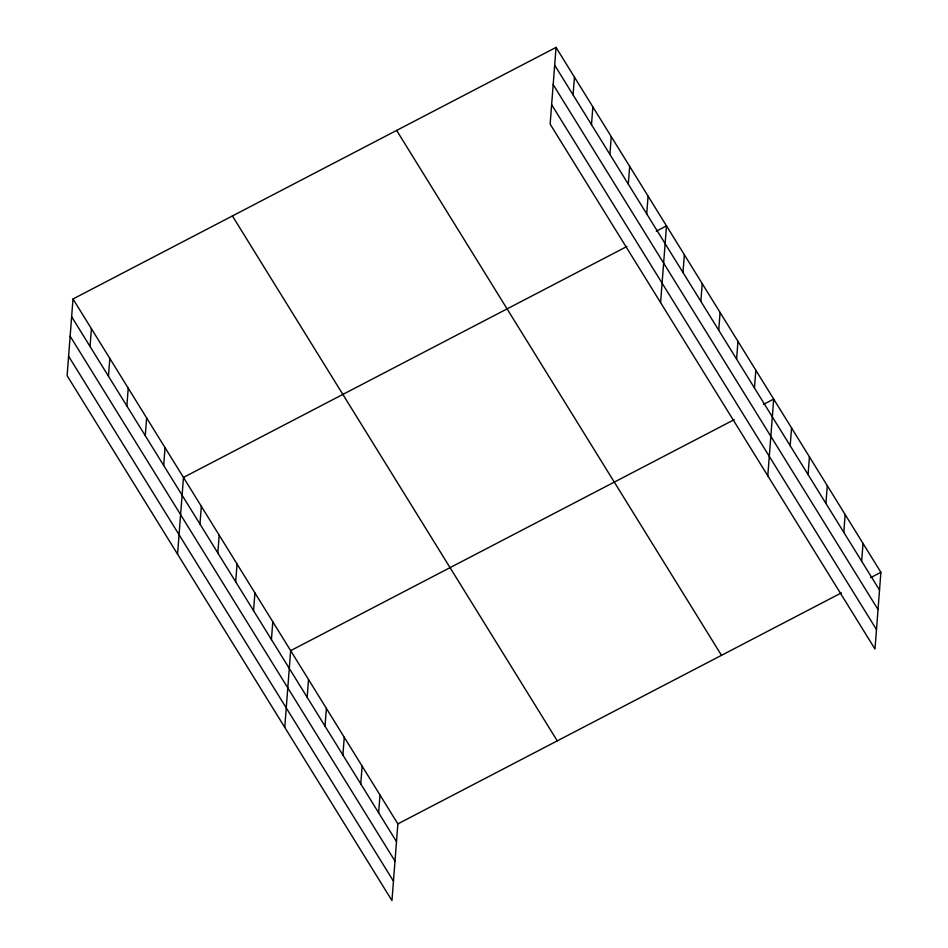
<?xml version="1.0" encoding="UTF-8"?>
<svg xmlns="http://www.w3.org/2000/svg" width="948" height="948" viewBox="0 0 948 948"><rect width="100%" height="100%" fill="white"/><g stroke="black" fill="none" stroke-linecap="round" stroke-linejoin="round"><path stroke-width="1.42" d="M73.008 298.964L67.107 375.692L391.962 900.6L397.864 823.883L73.008 298.964L556.038 47.4L880.893 572.308L874.992 649.036L550.136 124.117L556.038 47.4M90.048 346.482L91.411 328.719M108.463 376.226L109.826 358.463M126.866 405.969L128.229 388.206M145.269 435.713L146.644 417.95M163.684 465.456L165.047 447.693M177.56 554.153L183.462 477.436L626.96 246.456M199.957 524.078L201.332 506.315M217.827 552.945L219.189 535.182M235.697 581.811L237.059 564.048M253.554 610.69L254.929 592.915M271.424 639.556L272.799 621.793M284.756 727.377L290.657 650.66L734.167 419.68M307.164 697.301L308.527 679.526M325.022 726.168L326.396 708.405M342.892 755.035L344.266 737.271M360.761 783.913L362.124 766.138M378.631 812.78L379.994 795.017M573.078 94.907L574.452 77.144M591.493 124.662L592.856 106.887M609.896 154.406L611.27 136.631M628.311 184.149L629.673 166.386M646.714 213.893L648.088 196.129M660.59 302.59L666.491 225.873L656.289 231.182M682.987 272.503L684.361 254.739M700.856 301.381L702.219 283.606M718.726 330.248L720.089 312.485M736.596 359.114L737.959 341.351M754.454 387.993L755.829 370.218M767.785 475.813L773.698 399.096L763.495 404.405M790.194 445.726L791.556 427.963M808.063 474.593L809.426 456.829M825.921 503.471L827.296 485.696M843.791 532.338L845.166 514.574M861.661 561.204L863.024 543.441M397.864 823.883L841.362 592.903M870.691 577.628L880.893 572.308M554.675 65.163L879.531 590.083M553.182 84.621L878.026 609.528M551.629 104.659L876.485 629.579M396.643 130.421L721.499 655.329M232.414 215.954L557.258 740.862M71.645 316.739L396.501 841.646M70.14 336.185L394.996 861.104M68.6 356.235L393.456 881.142"/></g></svg>
